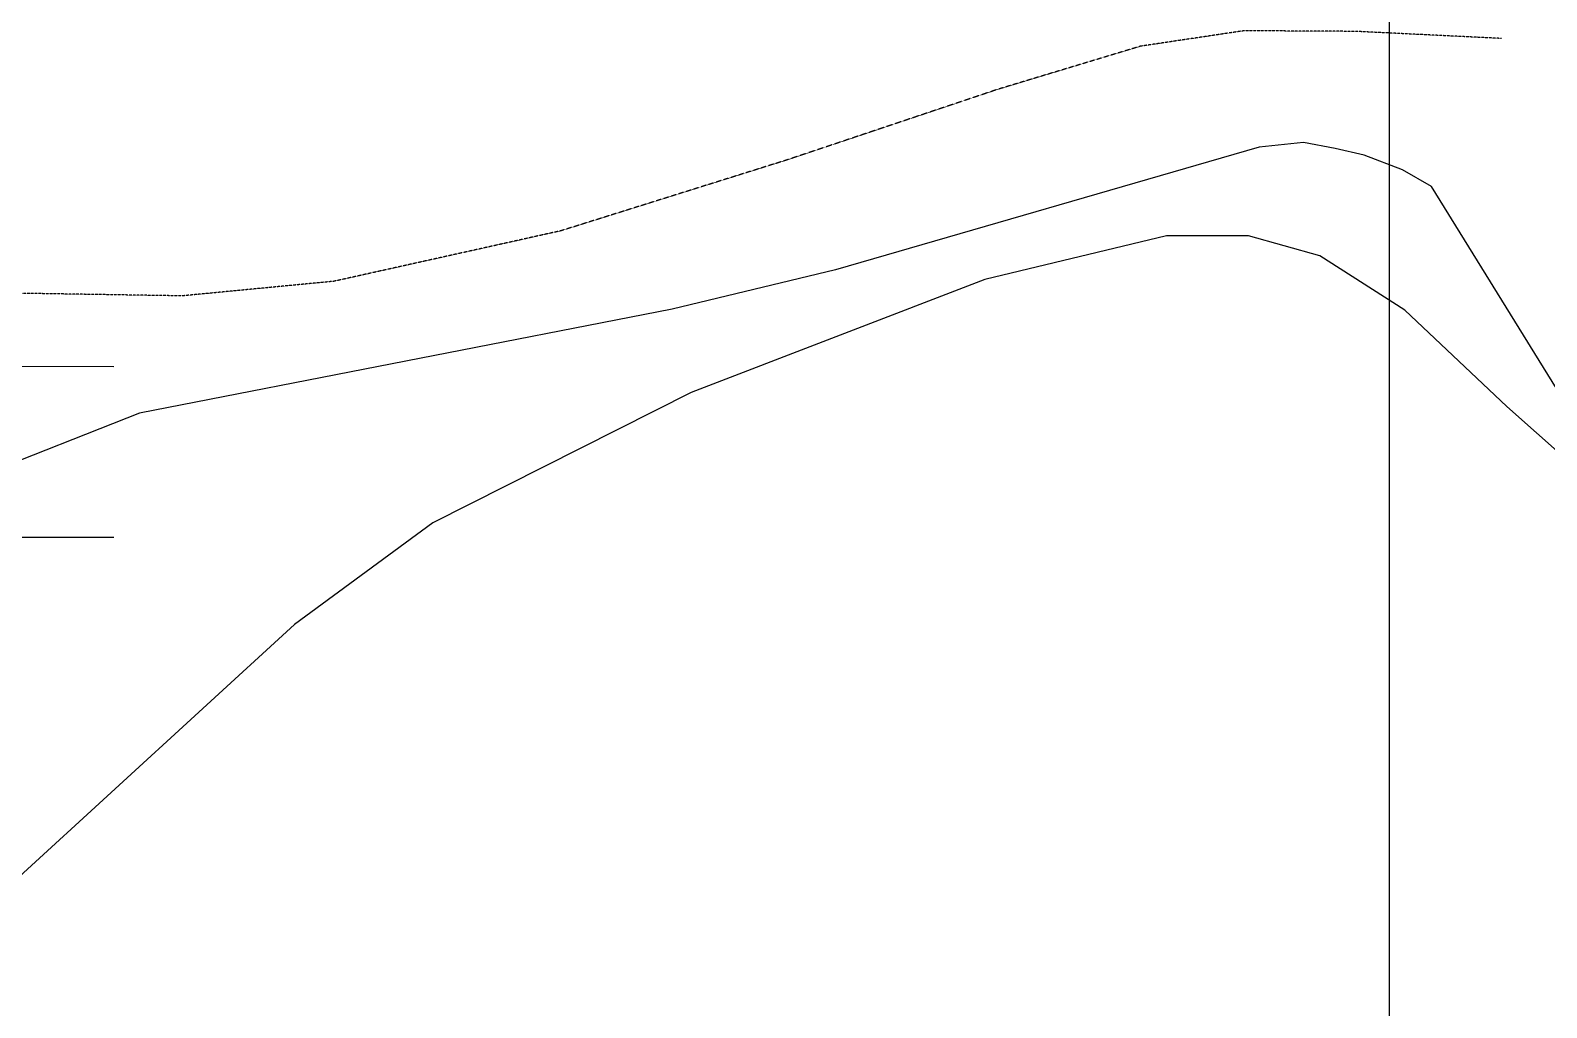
# Model space of a CAD drawing. Extents: x 152195838 to 160350639, y 364657247 to 370318102.
# Drawn here: x 157552073 to 157583177, y 365078261 to 365098312 of the extents above; entities that cross this region are included whole.
import ezdxf
from ezdxf.xclip import XClip

# ---------------------------------------------------------------- set-up
doc = ezdxf.new("R2010")
doc.units = 0
doc.header["$MEASUREMENT"] = 0
doc.linetypes.add('5M2P5', pattern=[7.5, 5, -2.5])
for name, color, linetype in [('A0023119', 1, '5M2P5'), ('C0076116', 7, 'CONTINUOUS'), ('E0022112', 5, 'CONTINUOUS'), ('F0017111', 30, 'CONTINUOUS'), ('F0027217', 7, 'CONTINUOUS')]:
    doc.layers.add(name, color=color, linetype=linetype)
doc.layers.add('DEFPOINT', color=135, linetype='CONTINUOUS', plot=False)

# ---------------------------------------------------------------- blocks, each defined once
blk = doc.blocks.new('dwgE1B8')
at = {"layer": 'A0023119', "flags": 128}
blk.add_lwpolyline([(922015, 1122676), (919027, 1122821), (916736, 1122834), (914612, 1122517), (911675, 1121629), (907367, 1120186), (902723, 1118730), (898066, 1117694), (894954, 1117395), (891170, 1117455), (888354, 1117500)], dxfattribs=at)
at = {"layer": 'C0076116', "flags": 128}
blk.add_lwpolyline([(893553, 1115941), (891552, 1115943), (891550, 1112443), (893550, 1112442)], dxfattribs=at)
blk.add_lwpolyline([(893553, 1115941), (891552, 1115943), (891550, 1112443), (893550, 1112442)], dxfattribs=at)
at = {"layer": 'E0022112', "flags": 128}
blk.add_lwpolyline([(976210, 1110589), (972702, 1111008), (967959, 1110886), (962562, 1109472), (955167, 1106430), (950171, 1105515), (947159, 1105348), (943839, 1105953), (931844, 1110314), (926372, 1112200), (925216, 1112823), (924694, 1113264), (923824, 1114401), (920583, 1119641), (919989, 1119980), (919201, 1120285), (918603, 1120422), (917954, 1120541), (917046, 1120445), (908358, 1117928), (905003, 1117125), (894077, 1114990), (890783, 1113690)], dxfattribs=at)
at = {"layer": 'F0017111', "flags": 128}
blk.add_lwpolyline([(924501, 1113019), (922129, 1115128), (920031, 1117105), (918291, 1118216), (916826, 1118629), (915146, 1118627), (911417, 1117733), (905393, 1115412), (900092, 1112738), (897259, 1110654), (889731, 1103757)], dxfattribs=at)
blk = doc.blocks.new('A$C111325cc')
at = {"layer": 'DEFPOINT'}
blk.add_line((136276, 244000), (136276, 0), dxfattribs=at)

msp = doc.modelspace()

# ---------------------------------------------------------------- block references
at = {"layer": 'DEFPOINT'}
msp.add_blockref('A$C111325cc', (157443670.7413, 364896968.7328), dxfattribs=at)
at = {"layer": 'F0027217'}
ref = msp.add_blockref('dwgE1B8', (156660233.8627, 363975469.3043), dxfattribs=at)
XClip(ref).set_block_clipping_path([(799600.0300675035, 921499.4263452888), (1108405.5164673924, 1149336.2680683732)])

doc.saveas('drawing.dxf')
